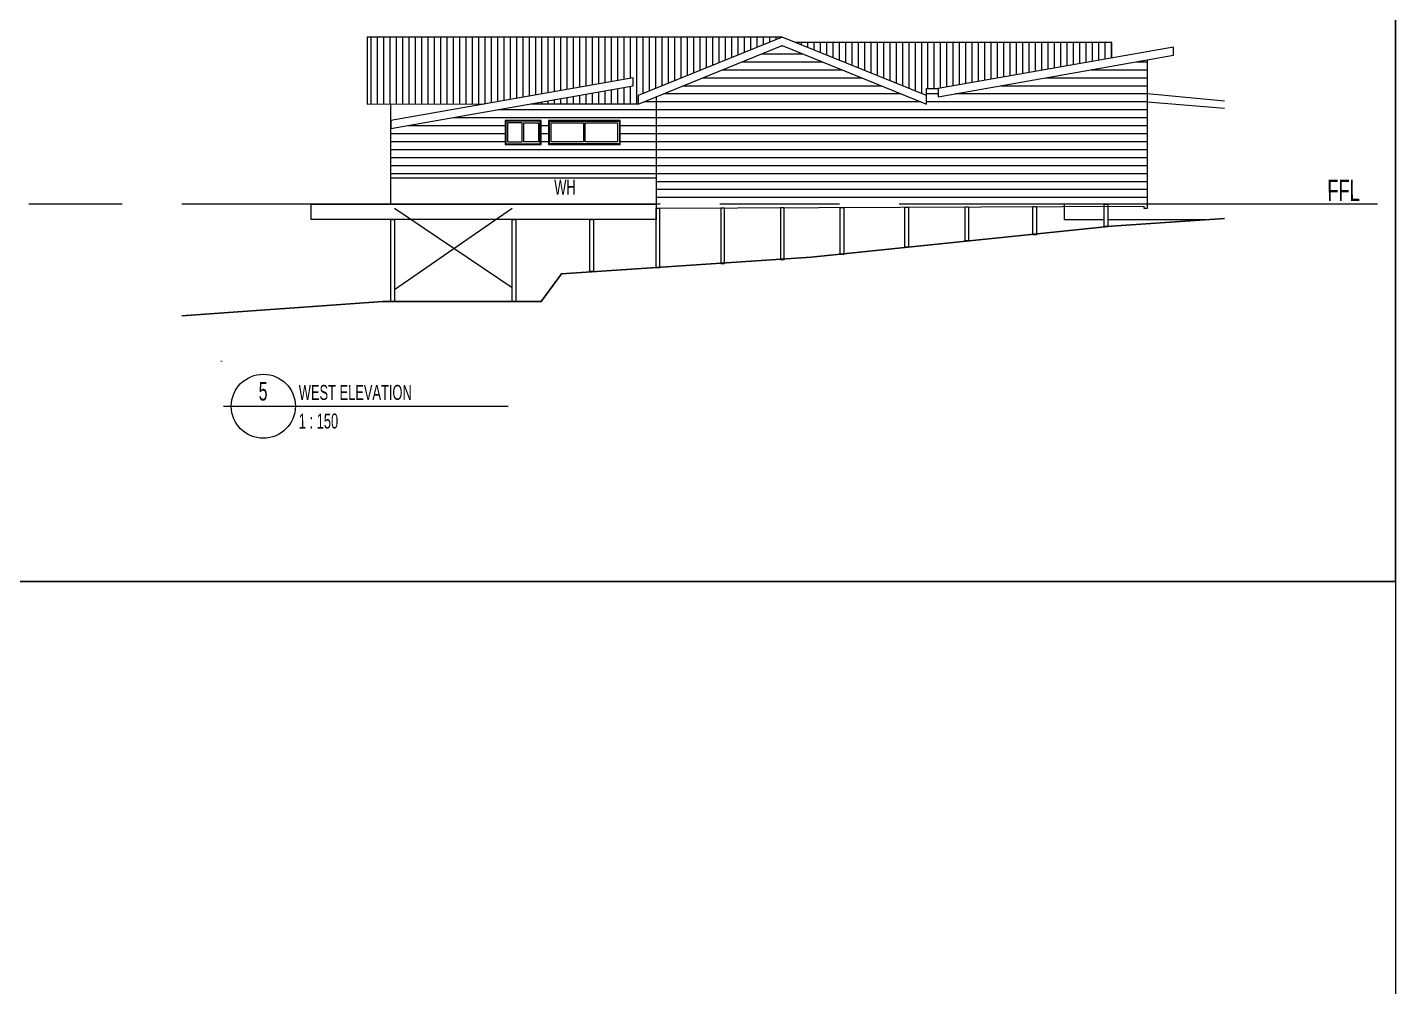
# Model space of a CAD drawing. Header units: inches. Extents: x 26998 to 46838, y -509 to 4343.
# Drawn here: x 38022.86 to 38057.18, y 917.44 to 941.51 of the extents above; entities that cross this region are included whole.
import ezdxf

# ---------------------------------------------------------------- set-up
doc = ezdxf.new("R2010")
doc.units = ezdxf.units.IN
doc.header["$LTSCALE"] = 0.5
doc.header["$MEASUREMENT"] = 0
doc.linetypes.add('ACAD_ISO08W100', pattern=[36, 24, -3, 6, -3])
doc.layers.add('A-MUROS', color=1, linetype='Continuous')
doc.layers.add('NUEVO DIBUJO', color=2, linetype='Continuous')
doc.styles.get("Standard").update_dxf_attribs({"font": 'romans.shx', "width": 0.75})
pattern_1 = [(0, (37761.7651, 686.6468), (0, 0.2), [])]

msp = doc.modelspace()

# ---------------------------------------------------------------- hatches: boundary and pattern name
at = {"true_color": 0x939598}
h = msp.add_hatch(dxfattribs=at)
h.set_pattern_fill('LINE', color=252, scale=0.05, angle=90)
h.set_pattern_definition([(90, (37761.7651, 686.6468), (-0.15875, 1e-17), [])])
h.paths.add_polyline_path([(38041.7960176, 941.2680556), (38031.3780147, 941.2680556), (38031.3780147, 939.5868889), (38034.3272043, 939.5895474), (38038.0526227, 940.2467959), (38038.0526227, 940.0435631), (38035.4847247, 939.5905909), (38038.1795683, 939.5930201), (38038.1795683, 939.8025614)])
h.paths.add_polyline_path([(38050.0634401, 940.741464), (38050.0634401, 941.1286703), (38042.1399834, 941.1286703), (38045.4124669, 939.8025614), (38045.4124669, 939.9738704), (38045.7107215, 939.9738704)])
at = {"layer": 'NUEVO DIBUJO', "true_color": 0x636466}
h = msp.add_hatch(dxfattribs=at)
h.set_pattern_fill('_USER', color=251, scale=0.2, pattern_type=0)
h.set_pattern_definition(pattern_1)
h.paths.add_polyline_path([(38050.958054, 940.6961611), (38045.7107215, 939.7709374), (38045.7107215, 939.9738704), (38045.4124669, 939.9738704), (38045.4124669, 939.8025614), (38045.4124669, 939.5868889), (38041.7960925, 941.052383), (38038.6297978, 939.7693316), (38038.6297978, 937.0743412), (38050.958054, 937.0743412)])
h = msp.add_hatch(dxfattribs=at)
h.set_pattern_fill('_USER', color=251, scale=0.2, pattern_type=0)
h.set_pattern_definition(pattern_1)
h.paths.add_polyline_path([(38038.6297978, 937.7365401), (38038.6297978, 939.7693316), (38038.1795683, 939.5868889), (38038.1795683, 939.5930201), (38035.4847247, 939.5905909), (38031.9725143, 938.9710437), (38031.9736272, 937.7365401)])
h.paths.add_polyline_path([(38037.7291888, 938.5715043), (38035.9335164, 938.5715043), (38035.9335164, 939.1744282), (38037.7291888, 939.1744282)], flags=16)
h.paths.add_polyline_path([(38037.7100046, 938.5907485), (38035.9525507, 938.5907485), (38035.9525507, 939.1553939), (38037.7100046, 939.1553939)], flags=0)
h.paths.add_polyline_path([(38037.6654913, 938.635112), (38036.8534594, 938.635112), (38036.8534594, 939.1110304), (38037.6654913, 939.1110304)], flags=0)
h.paths.add_polyline_path([(38036.8090959, 938.635112), (38035.9969142, 938.635112), (38035.9969142, 939.1110304), (38036.8090959, 939.1110304)], flags=0)
h.paths.add_polyline_path([(38035.743173, 938.5715043), (38034.8421144, 938.5715043), (38034.8421144, 939.1744282), (38035.743173, 939.1744282)], flags=16)
h.paths.add_polyline_path([(38035.7241386, 938.5907485), (38034.8611487, 938.5907485), (38034.8611487, 939.1553939), (38035.7241386, 939.1553939)], flags=0)
h.paths.add_polyline_path([(38035.6796253, 938.635112), (38035.311678, 938.635112), (38035.311678, 939.1110304), (38035.6796253, 939.1110304)], flags=0)
h.paths.add_polyline_path([(38035.2673145, 938.635112), (38034.9056621, 938.635112), (38034.9056621, 939.1110304), (38035.2673145, 939.1110304)], flags=0)

# ---------------------------------------------------------------- linework, layer by layer
at = {"color": 0}
for p, q in [((38057.1833403, 927.6091075), (38057.1833403, 970.6833617)), ((38057.1833403, 934.7689804), (38057.1833403, 927.6091075)), ((38056.4845968, 927.6091075), (37995.3547636, 927.6091075)), ((37995.3547636, 927.6091075), (38057.1833403, 927.6091075)), ((38057.1833403, 927.6091075), (38056.4845968, 927.6091075))]:
    msp.add_line(p, q, dxfattribs=at)
msp.add_open_spline([(38027.7297165, 933.1340234), (38027.7297165, 933.1214487), (38027.7297165, 933.1214487), (38027.7297165, 933.140483)], degree=3, dxfattribs=at)
at = {"layer": 'A-MUROS'}
for points in [[(38041.7960176, 941.2680556), (38031.3780147, 941.2680556), (38031.3780147, 939.5868889), (38034.3272043, 939.5895474)], [(38038.1795683, 939.8025614), (38038.1795683, 939.5930338), (38038.1795683, 939.5868889), (38041.7960925, 941.052383), (38045.4124669, 939.5868889), (38045.4124669, 939.8025614), (38041.7960176, 941.2680556), (38038.1795683, 939.8025614)], [(38050.0634401, 940.741464), (38050.0634401, 941.1286703), (38042.1322659, 941.1286703)], [(38045.7107215, 939.9738704), (38045.7107215, 939.7709374), (38051.6115163, 940.8113813), (38051.6115163, 941.0144642), (38045.7107215, 939.9738704)], [(38031.9742241, 939.1744282), (38031.9742241, 938.9713453), (38038.0526227, 940.0435631), (38038.0526227, 940.2467959), (38031.9742241, 939.1744282)]]:
    msp.add_lwpolyline(points, dxfattribs=at)
msp.add_lwpolyline([(38029.9756186, 937.0743412), (38038.6297978, 937.0743412), (38038.6297978, 936.6873147), (38029.9756186, 936.6873147)], close=True, dxfattribs=at)
at = {"layer": 'NUEVO DIBUJO', "color": 2}
for p, q in [((38045.4124669, 939.8025614), (38045.4124669, 939.9738704)), ((38045.4124669, 939.9738704), (38045.7107215, 939.9738704)), ((38031.9736272, 937.7365401), (38038.6297978, 937.7365401)), ((38032.0632509, 934.9296509), (38035.0198681, 936.9727248)), ((38032.0632509, 936.9727248), (38035.0198681, 934.9804591)), ((38027.7736951, 932.0049836), (38034.9161237, 932.0049836))]:
    msp.add_line(p, q, dxfattribs=at)
at = {"layer": 'NUEVO DIBUJO', "color": 1}
for p, q in [((38031.9742241, 937.0743412), (38031.9719587, 939.5874243)), ((38050.958054, 939.8469249), (38052.8931118, 939.6660987)), ((38050.958054, 939.643842), (38052.8931118, 939.4852725))]:
    msp.add_line(p, q, dxfattribs=at)
at = {"layer": 'NUEVO DIBUJO', "color": 3, "linetype": 'ACAD_ISO08W100'}
msp.add_line((38056.7317533, 937.0743412), (38022.8949946, 937.0743412), dxfattribs=at)
at = {"layer": 'NUEVO DIBUJO', "color": 2}
for points in [[(37995.3547636, 970.6833617), (38057.1833403, 970.6833617), (38057.1833403, 927.6091075), (37995.3547636, 927.6091075)], [(38038.6300976, 936.9727248), (38038.718786, 936.9727248), (38038.718786, 935.4753496), (38038.6300976, 935.4753496)], [(38040.2543111, 935.5895579), (38040.3430381, 935.5895579), (38040.3430381, 936.9727248), (38040.2543111, 936.9727248)], [(38041.7515792, 935.6847896), (38041.8408541, 935.6847896), (38041.8408541, 936.9860546), (38041.7515792, 936.9860546)], [(38043.2463565, 936.9918891), (38043.3400179, 936.9918891), (38043.3400179, 935.8100282), (38043.2463565, 935.8100282)], [(38044.8726386, 936.9986401), (38044.9620875, 936.9986401), (38044.9620875, 935.9968784), (38044.8726386, 935.9968784)], [(38046.3833681, 937.0049115), (38046.4713008, 937.0049115), (38046.4713008, 936.1525798), (38046.3833681, 936.1525798)], [(38048.0809252, 937.0119584), (38048.1725959, 937.0119584), (38048.1725959, 936.3064181), (38048.0809252, 936.3064181)], [(38049.8730967, 937.0743412), (38049.9618237, 937.0743412), (38049.9618237, 936.5126875), (38049.8730967, 936.5126875)], [(38031.9742241, 936.6873147), (38032.0632509, 936.6873147), (38032.0632509, 934.6314413), (38031.9742241, 934.6314413)], [(38035.0198681, 936.6873147), (38035.1085951, 936.6873147), (38035.1085951, 934.6314413), (38035.0198681, 934.6314413)], [(38036.9676654, 936.6873147), (38037.0563924, 936.6873147), (38037.0563924, 935.3825812), (38036.9676654, 935.3825812)], [(37995.3547636, 927.6091075), (38057.1833403, 927.6091075), (38057.1833403, 884.5348533), (37995.3547636, 884.5348533)]]:
    msp.add_lwpolyline(points, close=True, dxfattribs=at)
at = {"layer": 'NUEVO DIBUJO', "color": 1}
for points in [[(38038.6297978, 939.7693316), (38038.6297978, 936.9727248), (38050.8691771, 937.023533), (38050.8691771, 936.9727248), (38050.958054, 936.9727248), (38050.958054, 940.6961611)], [(38035.4847247, 939.5905909), (38038.1947327, 939.5930338)]]:
    msp.add_lwpolyline(points, dxfattribs=at)
at = {"layer": 'NUEVO DIBUJO', "color": 4}
for points in [[(38034.8421144, 938.5715043), (38035.743173, 938.5715043), (38035.743173, 939.1744282), (38034.8421144, 939.1744282)], [(38035.9335164, 938.5715043), (38037.7291888, 938.5715043), (38037.7291888, 939.1744282), (38035.9335164, 939.1744282)], [(38034.8611487, 938.5907485), (38035.7241386, 938.5907485), (38035.7241386, 939.1553939), (38034.8611487, 939.1553939)], [(38034.9056621, 938.635112), (38035.2673145, 938.635112), (38035.2673145, 939.1110304), (38034.9056621, 939.1110304)], [(38035.311678, 939.1110304), (38035.6796253, 939.1110304), (38035.6796253, 938.635112), (38035.311678, 938.635112)], [(38035.9525507, 939.1553939), (38037.7100046, 939.1553939), (38037.7100046, 938.5907485), (38035.9525507, 938.5907485)], [(38035.9969142, 939.1110304), (38036.8090959, 939.1110304), (38036.8090959, 938.635112), (38035.9969142, 938.635112)], [(38036.8534594, 939.1110304), (38037.6654913, 939.1110304), (38037.6654913, 938.635112), (38036.8534594, 938.635112)]]:
    msp.add_lwpolyline(points, close=True, dxfattribs=at)
at = {"layer": 'NUEVO DIBUJO', "color": 2}
for points in [[(38048.8705716, 937.0743412), (38048.8705716, 936.6873147), (38049.8730967, 936.6873147)], [(38049.9618237, 936.6873147), (38052.4374499, 936.6873147)]]:
    msp.add_lwpolyline(points, dxfattribs=at)
at = {"layer": 'NUEVO DIBUJO', "color": 2, "lineweight": 30}
msp.add_lwpolyline([(38026.7336361, 934.2761886), (38031.7711412, 934.6314413), (38035.7494678, 934.6314413), (38036.2569502, 935.3295369), (38042.5245001, 935.7453992), (38050.0544207, 936.5222405), (38052.8931118, 936.7188787)], dxfattribs=at)
at = {"layer": 'NUEVO DIBUJO', "color": 2}
msp.add_circle((38028.7764553, 932.0049836), 0.8041001, dxfattribs=at)

# ---------------------------------------------------------------- texts
at = {"linetype": 'ByBlock', "insert": (38036.0751493, 937.6856079), "char_height": 0.375725824, "attachment_point": 1, "rotation": 0.05406191}
msp.add_mtext_dynamic_manual_height_columns('{\\fArial Narrow|b0|i0|c0|p34;WH}', width=12.895706027, gutter_width=1.8786291, heights=[0], dxfattribs=at)
at = {"color": 2, "linetype": 'ByBlock', "attachment_point": 1, "rotation": 0.05406191}
for s, width, gutter_width, insert, char_height in [('{\\fArial Narrow|b0|i0|c0|p34;FFL}', 18.295120103, 2.6652085, (38055.469528, 937.6871349), 0.533041701), ('{\\fArial Narrow|b0|i0|c0|p34;5 }', 15.90994782, 2.3177398, (38028.6604333, 932.6120486), 0.463547963), ('{\\fArial Narrow|b0|i0|c0|p34;WEST ELEVATION}', 12.895706027, 1.8786291, (38029.6661228, 932.5380555), 0.375725824), ('{\\fArial Narrow|b0|i0|c0|p34;1 : 150}', 12.895706027, 1.8786291, (38029.6661228, 931.8204651), 0.375725824)]:
    msp.add_mtext_dynamic_manual_height_columns(s, width=width, gutter_width=gutter_width, heights=[0], dxfattribs=dict(at, insert=insert, char_height=char_height))

doc.saveas('drawing.dxf')
